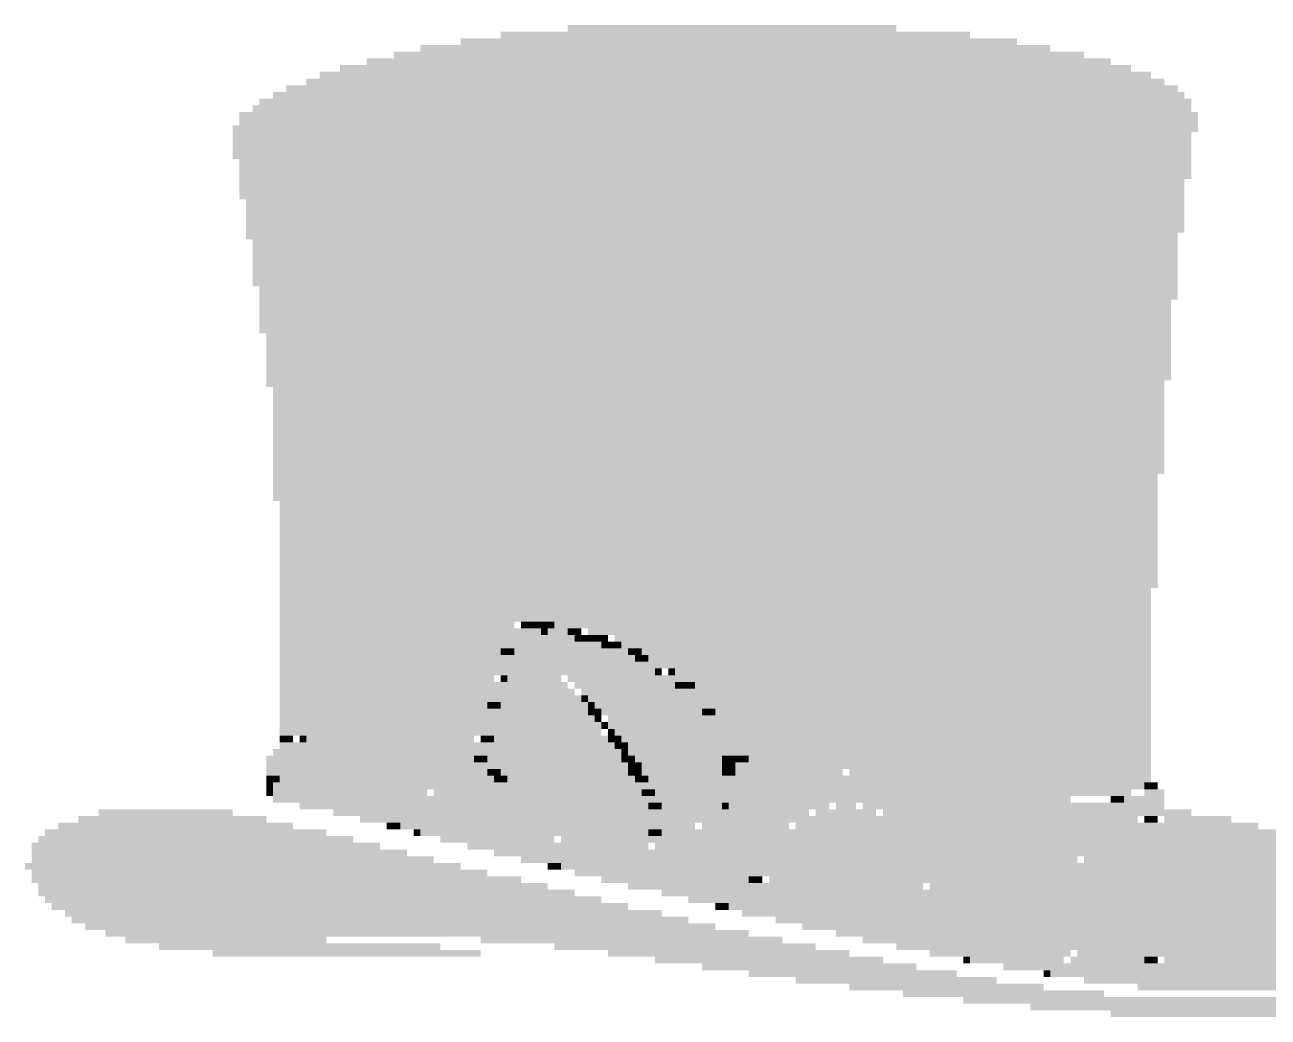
# Model space of a CAD drawing. Extents: x -30 to 87, y -20 to 77.
# Drawn here: x 1.257 to 5.969, y 10.3 to 14.059 of the extents above; entities that cross this region are included whole.
import ezdxf

# ---------------------------------------------------------------- set-up
doc = ezdxf.new("R2010")
doc.units = 0
doc.layers.add('1', color=12, linetype='CONTINUOUS')
doc.layers.add('21', color=40, linetype='CONTINUOUS')

# ---------------------------------------------------------------- blocks, each defined once
blk = doc.blocks.new('RECT')
blk.add_solid([(-0.5, -0.5), (0.5, -0.5), (-0.5, 0.5), (0.5, 0.5)])

msp = doc.modelspace()

# ---------------------------------------------------------------- block references
at = {"layer": '1', "yscale": 0.0254}
for p, xscale in [((3.1496, 11.7856), 0.0254), ((3.2385, 11.7856), 0.0508), ((3.1623, 11.7602), 0.1016), ((3.2258, 11.7348), 0.2286), ((3.2766, 11.7602), 0.0762), ((3.3909, 11.7348), 0.0508), ((3.0734, 11.684), 0.0254), ((3.2766, 11.7094), 0.3302), ((3.3274, 11.684), 0.4318), ((3.4925, 11.7094), 0.0508), ((3.5814, 11.684), 0.0254), ((3.3147, 11.6586), 0.508), ((3.3528, 11.6332), 0.5842), ((3.6068, 11.6586), 0.0254), ((3.3655, 11.6078), 0.5588), ((3.1877, 11.5824), 0.2032), ((3.5179, 11.5824), 0.4064), ((3.7084, 11.6078), 0.0254), ((3.175, 11.557), 0.2794), ((3.1877, 11.5316), 0.3048), ((3.5306, 11.557), 0.381), ((3.5814, 11.5316), 0.4318), ((3.7846, 11.557), 0.0254), ((3.2131, 11.5062), 0.3048), ((3.5941, 11.5062), 0.4064), ((3.0226, 11.4808), 0.0254), ((3.2131, 11.4554), 0.3556), ((3.2258, 11.4808), 0.3302), ((3.6068, 11.4808), 0.381), ((3.6322, 11.4554), 0.381), ((3.8608, 11.4554), 0.0254), ((3.2258, 11.43), 0.381), ((3.2512, 11.4046), 0.381), ((3.6703, 11.43), 0.4064), ((3.6703, 11.4046), 0.4064), ((2.2606, 11.3538), 0.0254), ((2.3114, 11.3538), 0.0254), ((2.6543, 11.3792), 0.6096), ((2.8575, 11.3538), 0.2032), ((3.2512, 11.3538), 0.4318), ((3.2512, 11.3792), 0.381), ((3.683, 11.3792), 0.381), ((3.7084, 11.3538), 0.381), ((2.4257, 11.303), 0.1524), ((3.2639, 11.3284), 0.4572), ((3.2893, 11.303), 0.4572), ((3.7211, 11.3284), 0.3556), ((3.7211, 11.303), 0.3556), ((2.4257, 11.2522), 0.3048), ((2.4257, 11.2776), 0.254), ((2.9591, 11.2522), 0.1016), ((2.9845, 11.2776), 0.0508), ((3.302, 11.2776), 0.4318), ((3.3274, 11.2522), 0.4318), ((3.7338, 11.2776), 0.3302), ((3.7465, 11.2522), 0.3048), ((3.9751, 11.2776), 0.0508), ((4.064, 11.2522), 0.2286), ((2.4257, 11.2014), 0.4064), ((2.4257, 11.2268), 0.3556), ((2.9337, 11.2014), 0.2032), ((2.9337, 11.2268), 0.1524), ((3.302, 11.2268), 0.4826), ((3.3274, 11.2014), 0.4826), ((3.7465, 11.2268), 0.3048), ((3.7465, 11.2014), 0.254), ((4.1529, 11.2268), 0.4064), ((4.318, 11.2014), 0.4826), ((2.413, 11.176), 0.4318), ((2.921, 11.176), 0.2286), ((3.3401, 11.176), 0.4572), ((3.7592, 11.176), 0.2286), ((4.5339, 11.176), 0.508), ((5.5118, 11.176), 0.0254), ((2.4257, 11.1506), 0.4572), ((2.4257, 11.1252), 0.4572), ((2.921, 11.1252), 0.2794), ((2.9337, 11.1506), 0.254), ((3.3655, 11.1506), 0.4572), ((3.3655, 11.1252), 0.4572), ((3.7592, 11.1506), 0.2286), ((3.7592, 11.1252), 0.1778), ((4.7752, 11.1506), 0.5842), ((5.0038, 11.1252), 0.4318), ((5.3975, 11.1252), 0.0508), ((2.4765, 11.0998), 0.3556), ((2.5527, 11.0744), 0.254), ((2.9083, 11.0998), 0.3048), ((2.921, 11.0744), 0.3302), ((3.3782, 11.0998), 0.4826), ((3.3909, 11.0744), 0.4572), ((3.7465, 11.0998), 0.1524), ((3.7465, 11.0744), 0.1016), ((3.9116, 11.0744), 0.0762), ((3.9116, 11.0998), 0.0254), ((4.3688, 11.0744), 0.2286), ((4.3688, 11.0998), 0.0762), ((2.6035, 11.049), 0.1524), ((2.6543, 11.0236), 0.0508), ((2.9337, 11.049), 0.3556), ((2.9464, 11.0236), 0.381), ((3.4163, 11.049), 0.4064), ((3.4417, 11.0236), 0.4064), ((3.8989, 11.0236), 0.1524), ((3.9116, 11.049), 0.127), ((4.3688, 11.0236), 0.381), ((4.3688, 11.049), 0.3302), ((5.0292, 11.0236), 0.1778), ((5.5118, 11.0236), 0.127), ((5.5245, 11.049), 0.0508), ((2.9464, 10.9982), 0.381), ((2.9972, 10.9728), 0.3302), ((3.4163, 10.9982), 0.4064), ((3.4417, 10.9728), 0.3048), ((3.8354, 10.9982), 0.3302), ((3.8354, 10.9728), 0.3302), ((4.3688, 10.9728), 0.4826), ((4.3688, 10.9982), 0.4318), ((5.0292, 10.9728), 0.3302), ((5.0292, 10.9982), 0.2794), ((5.4991, 10.9982), 0.1524), ((5.4991, 10.9728), 0.1524), ((3.0734, 10.9474), 0.2794), ((3.1496, 10.922), 0.2286), ((3.429, 10.9474), 0.1778), ((3.7973, 10.922), 0.4064), ((3.8227, 10.9474), 0.3556), ((4.3688, 10.9474), 0.5334), ((4.3688, 10.922), 0.5334), ((5.0292, 10.922), 0.4318), ((5.0292, 10.9474), 0.381), ((5.4864, 10.9474), 0.1778), ((5.4864, 10.922), 0.1778), ((3.2258, 10.8966), 0.1778), ((3.2639, 10.8712), 0.0508), ((3.6957, 10.8712), 0.6096), ((3.7592, 10.8966), 0.4826), ((4.3688, 10.8966), 0.5842), ((4.3688, 10.8712), 0.5842), ((5.0165, 10.8966), 0.4572), ((5.0292, 10.8712), 0.4826), ((5.4737, 10.8966), 0.2032), ((5.4737, 10.8712), 0.2032), ((3.7084, 10.8458), 0.5842), ((4.3688, 10.8458), 0.5842), ((5.0165, 10.8458), 0.508), ((5.4737, 10.8458), 0.2032), ((3.7211, 10.8204), 0.5588), ((3.7592, 10.795), 0.4318), ((4.3561, 10.795), 0.6096), ((4.3688, 10.8204), 0.5842), ((5.0292, 10.8204), 0.5334), ((5.0292, 10.795), 0.5334), ((5.4737, 10.8204), 0.2032), ((5.4737, 10.795), 0.2032), ((3.8227, 10.7696), 0.3048), ((3.8608, 10.7442), 0.1778), ((4.3688, 10.7696), 0.5842), ((4.3688, 10.7442), 0.5842), ((5.0165, 10.7696), 0.5588), ((5.0165, 10.7442), 0.5588), ((5.4737, 10.7696), 0.2032), ((5.4737, 10.7442), 0.2032), ((3.8989, 10.7188), 0.0508), ((4.3688, 10.7188), 0.5842), ((4.3688, 10.6934), 0.5842), ((5.0165, 10.7188), 0.5588), ((5.0292, 10.6934), 0.5334), ((5.4737, 10.7188), 0.2032), ((5.4737, 10.6934), 0.2032), ((4.3688, 10.668), 0.5334), ((4.4196, 10.6426), 0.4318), ((5.0292, 10.668), 0.5334), ((5.0292, 10.6426), 0.5334), ((5.4737, 10.668), 0.2032), ((5.4864, 10.6426), 0.1778), ((4.4704, 10.6172), 0.2794), ((4.5085, 10.5918), 0.1524), ((5.0165, 10.6172), 0.508), ((5.0292, 10.5918), 0.4826), ((5.4864, 10.6172), 0.1778), ((5.4991, 10.5918), 0.1524), ((5.0165, 10.5664), 0.4572), ((5.0165, 10.541), 0.4064), ((5.4991, 10.5664), 0.1524), ((5.5118, 10.541), 0.127), ((5.0165, 10.5156), 0.3556), ((5.5245, 10.5156), 0.0508), ((5.08, 10.4902), 0.2286), ((5.1308, 10.4648), 0.0254)]:
    msp.add_blockref('RECT', p, dxfattribs=dict(at, xscale=xscale))
at = {"layer": '21', "yscale": 0.0254}
for p, xscale in [((3.937, 14.0462), 1.2446), ((3.9624, 13.9954), 2.1082), ((3.9497, 14.0208), 1.778), ((3.9624, 13.9446), 2.6162), ((3.9497, 13.97), 2.3876), ((3.9497, 13.8938), 2.9972), ((3.9624, 13.9192), 2.8194), ((3.9497, 13.843), 3.2512), ((3.9497, 13.8684), 3.1496), ((3.9243, 13.7922), 3.4544), ((3.937, 13.8176), 3.3782), ((3.9116, 13.7668), 3.5306), ((3.8862, 13.716), 3.6322), ((3.8989, 13.7414), 3.556), ((3.8735, 13.6652), 3.6576), ((3.8862, 13.6906), 3.6322), ((3.8608, 13.6398), 3.6322), ((3.8608, 13.6144), 3.6322), ((3.8608, 13.589), 3.6322), ((3.8608, 13.5636), 3.6322), ((3.8735, 13.5382), 3.6068), ((3.8735, 13.5128), 3.6068), ((3.8735, 13.4874), 3.6068), ((3.8608, 13.462), 3.5814), ((3.8608, 13.4366), 3.5814), ((3.8608, 13.4112), 3.5814), ((3.8735, 13.3858), 3.556), ((3.8735, 13.3604), 3.556), ((3.8735, 13.335), 3.556), ((3.8735, 13.3096), 3.556), ((3.8735, 13.2842), 3.556), ((3.8608, 13.2588), 3.5306), ((3.8735, 13.2334), 3.5052), ((3.8735, 13.208), 3.5052), ((3.8735, 13.1826), 3.5052), ((3.8735, 13.1572), 3.5052), ((3.8735, 13.1318), 3.5052), ((3.8735, 13.1064), 3.5052), ((3.8735, 13.081), 3.5052), ((3.8862, 13.0556), 3.4798), ((3.8862, 13.0302), 3.4798), ((3.8735, 13.0048), 3.4544), ((3.8735, 12.9794), 3.4544), ((3.8735, 12.954), 3.4544), ((3.8735, 12.9286), 3.4544), ((3.8735, 12.9032), 3.4544), ((3.8862, 12.8778), 3.429), ((3.8862, 12.8524), 3.429), ((3.8862, 12.827), 3.429), ((3.8862, 12.8016), 3.429), ((3.8862, 12.7762), 3.429), ((3.8862, 12.7508), 3.429), ((3.8862, 12.7254), 3.429), ((3.8735, 12.7), 3.4036), ((3.8862, 12.6746), 3.3782), ((3.8862, 12.6492), 3.3782), ((3.8862, 12.6238), 3.3782), ((3.8862, 12.5984), 3.3782), ((3.8862, 12.573), 3.3782), ((3.8862, 12.5476), 3.3782), ((3.8862, 12.5222), 3.3782), ((3.8862, 12.4968), 3.3782), ((3.8862, 12.4714), 3.3782), ((3.8862, 12.446), 3.3782), ((3.8862, 12.4206), 3.3782), ((3.8862, 12.3952), 3.3782), ((3.8862, 12.3698), 3.3782), ((3.8735, 12.3444), 3.3528), ((3.8735, 12.319), 3.3528), ((3.8735, 12.2936), 3.3528), ((3.8735, 12.2682), 3.3528), ((3.8862, 12.2428), 3.3274), ((3.8862, 12.2174), 3.3274), ((3.8862, 12.192), 3.3274), ((3.8862, 12.1666), 3.3274), ((3.8862, 12.1412), 3.3274), ((3.8862, 12.1158), 3.3274), ((3.8862, 12.0904), 3.3274), ((3.8862, 12.065), 3.3274), ((3.8862, 12.0396), 3.3274), ((3.8862, 12.0142), 3.3274), ((3.8862, 11.9888), 3.3274), ((3.8862, 11.9634), 3.3274), ((3.8862, 11.938), 3.3274), ((3.8735, 11.9126), 3.302), ((3.8735, 11.8872), 3.302), ((3.8735, 11.8618), 3.302), ((3.8735, 11.8364), 3.302), ((3.8735, 11.811), 3.302), ((2.667, 11.7856), 0.889), ((3.1877, 11.7856), 0.0508), ((4.3942, 11.7856), 2.2606), ((2.667, 11.7602), 0.889), ((2.667, 11.7348), 0.889), ((3.2258, 11.7602), 0.0254), ((3.3401, 11.7602), 0.0508), ((3.3528, 11.7348), 0.0254), ((4.4577, 11.7602), 2.1336), ((3.4417, 11.7348), 0.0508), ((4.5085, 11.7348), 2.032), ((2.667, 11.7094), 0.889), ((2.6416, 11.684), 0.8382), ((3.0988, 11.684), 0.0254), ((3.4544, 11.7094), 0.0254), ((4.5212, 11.7094), 2.0066), ((3.556, 11.684), 0.0254), ((4.5593, 11.684), 1.9304), ((2.6416, 11.6586), 0.8382), ((2.6416, 11.6332), 0.8382), ((3.5814, 11.6586), 0.0254), ((4.572, 11.6586), 1.905), ((4.5847, 11.6332), 1.8796), ((2.6543, 11.6078), 0.8636), ((2.6289, 11.5824), 0.8128), ((3.0734, 11.5824), 0.0254), ((3.6576, 11.6078), 0.0254), ((4.6228, 11.6078), 1.8034), ((4.6228, 11.5824), 1.8034), ((2.6289, 11.557), 0.8128), ((2.6289, 11.5316), 0.8128), ((3.7465, 11.557), 0.0508), ((4.6609, 11.557), 1.7272), ((4.6609, 11.5316), 1.7272), ((2.6416, 11.5062), 0.8382), ((3.3782, 11.5062), 0.0254), ((4.6609, 11.5062), 1.7272), ((2.6162, 11.4808), 0.7874), ((2.6289, 11.4554), 0.8128), ((3.048, 11.4808), 0.0254), ((3.4036, 11.4808), 0.0254), ((3.4163, 11.4554), 0.0508), ((4.6609, 11.4808), 1.7272), ((3.8354, 11.4554), 0.0254), ((4.699, 11.4554), 1.651), ((2.6289, 11.43), 0.8128), ((2.6416, 11.4046), 0.8382), ((3.429, 11.43), 0.0254), ((3.4544, 11.4046), 0.0254), ((4.699, 11.43), 1.651), ((4.699, 11.4046), 1.651), ((2.286, 11.3792), 0.127), ((2.2352, 11.3538), 0.0254), ((2.54, 11.3538), 0.4318), ((3.0099, 11.3792), 0.1016), ((3.0099, 11.3538), 0.0508), ((3.4798, 11.3792), 0.0254), ((3.4925, 11.3538), 0.0508), ((4.699, 11.3792), 1.651), ((4.7117, 11.3538), 1.6256), ((2.2733, 11.303), 0.1524), ((2.6289, 11.3284), 0.8128), ((2.7813, 11.303), 0.5588), ((3.5179, 11.3284), 0.0508), ((3.5306, 11.303), 0.0254), ((4.7117, 11.3284), 1.6256), ((4.7117, 11.303), 1.6256), ((2.2352, 11.2776), 0.127), ((2.2225, 11.2522), 0.1016), ((2.7559, 11.2776), 0.4064), ((2.7432, 11.2522), 0.3302), ((3.048, 11.2776), 0.0762), ((3.0607, 11.2522), 0.1016), ((3.5433, 11.2776), 0.0508), ((3.5687, 11.2522), 0.0508), ((3.9243, 11.2776), 0.0508), ((3.9243, 11.2522), 0.0508), ((4.7625, 11.2776), 1.524), ((4.8514, 11.2522), 1.3462), ((2.2098, 11.2268), 0.0762), ((2.1971, 11.2014), 0.0508), ((2.7305, 11.2268), 0.254), ((2.7305, 11.2014), 0.2032), ((3.0353, 11.2268), 0.0508), ((3.0607, 11.2014), 0.0508), ((3.5687, 11.2268), 0.0508), ((3.5941, 11.2014), 0.0508), ((3.9751, 11.2014), 0.2032), ((3.9243, 11.2268), 0.0508), ((4.953, 11.2268), 1.143), ((5.0419, 11.2014), 0.9652), ((2.1844, 11.176), 0.0254), ((2.7178, 11.176), 0.1778), ((3.0734, 11.176), 0.0762), ((3.6068, 11.176), 0.0762), ((4.0767, 11.176), 0.4064), ((5.1435, 11.176), 0.7112), ((5.5372, 11.176), 0.0254), ((2.1844, 11.1506), 0.0254), ((2.7178, 11.1506), 0.127), ((2.7178, 11.1252), 0.127), ((3.0988, 11.1506), 0.0762), ((3.0988, 11.1252), 0.0762), ((3.6195, 11.1506), 0.0508), ((3.6322, 11.1252), 0.0762), ((4.318, 11.1252), 0.9398), ((4.1783, 11.1506), 0.6096), ((5.2578, 11.1506), 0.381), ((5.4991, 11.1252), 0.1524), ((5.5372, 11.1506), 0.0762), ((1.7907, 11.0744), 0.508), ((2.7051, 11.0998), 0.1016), ((2.7178, 11.0744), 0.0762), ((3.0988, 11.0998), 0.0762), ((3.1242, 11.0744), 0.0762), ((3.6449, 11.0998), 0.0508), ((3.6576, 11.0744), 0.0762), ((3.8354, 11.0744), 0.0762), ((3.8608, 11.0998), 0.0762), ((4.1148, 11.0998), 0.381), ((4.0894, 11.0744), 0.2794), ((5.0038, 11.0998), 1.143), ((5.0927, 11.0744), 1.1684), ((1.8288, 11.0236), 0.889), ((1.8161, 11.049), 0.7112), ((2.7178, 11.049), 0.0762), ((2.7178, 11.0236), 0.0762), ((3.1623, 11.049), 0.1016), ((3.1877, 11.0236), 0.1016), ((3.7338, 11.049), 0.2286), ((3.7211, 11.0236), 0.1524), ((4.0894, 11.049), 0.2286), ((4.064, 11.0236), 0.1778), ((5.0038, 11.049), 0.9398), ((4.7498, 11.0236), 0.381), ((5.2832, 11.0236), 0.3302), ((5.7023, 11.049), 0.254), ((5.7531, 11.0236), 0.3556), ((1.905, 10.9728), 1.1938), ((1.8669, 10.9982), 1.0668), ((2.7432, 10.9982), 0.0254), ((3.175, 10.9982), 0.0762), ((3.2131, 10.9728), 0.1016), ((3.6322, 10.9728), 0.0762), ((3.6449, 10.9982), 0.0508), ((4.0767, 10.9982), 0.1524), ((4.064, 10.9728), 0.127), ((4.7371, 10.9982), 0.3048), ((4.7371, 10.9728), 0.254), ((5.2959, 10.9982), 0.254), ((5.3086, 10.9728), 0.2286), ((5.7912, 10.9982), 0.4318), ((5.8293, 10.9728), 0.508), ((1.9431, 10.9474), 1.3208), ((1.9939, 10.922), 1.4224), ((3.2766, 10.9474), 0.127), ((3.429, 10.922), 0.3302), ((3.5687, 10.9474), 0.1016), ((4.0513, 10.9474), 0.1016), ((4.0513, 10.922), 0.1016), ((4.7371, 10.9474), 0.2032), ((4.7244, 10.922), 0.1778), ((5.3086, 10.9474), 0.1778), ((5.3213, 10.922), 0.1524), ((5.8674, 10.9474), 0.5842), ((5.8928, 10.922), 0.635), ((2.0828, 10.8712), 1.651), ((2.0447, 10.8966), 1.524), ((3.3401, 10.8712), 0.1016), ((3.4163, 10.8966), 0.2032), ((4.0386, 10.8966), 0.0762), ((4.0386, 10.8712), 0.0762), ((4.7244, 10.8966), 0.127), ((4.7244, 10.8712), 0.127), ((5.3213, 10.8966), 0.1016), ((5.3213, 10.8712), 0.1016), ((5.9182, 10.8966), 0.6858), ((5.9436, 10.8712), 0.7366), ((2.1463, 10.8458), 1.7272), ((3.3782, 10.8458), 0.0762), ((4.0386, 10.8458), 0.0762), ((4.7117, 10.8458), 0.1016), ((5.3213, 10.8458), 0.1016), ((5.9563, 10.8458), 0.762), ((2.2098, 10.8204), 1.8542), ((2.2733, 10.795), 1.9304), ((4.0132, 10.795), 0.0762), ((4.0259, 10.8204), 0.0508), ((4.7117, 10.8204), 0.1016), ((4.7244, 10.795), 0.0762), ((5.334, 10.8204), 0.0762), ((5.334, 10.795), 0.0762), ((5.969, 10.8204), 0.7874), ((5.9944, 10.795), 0.8382), ((2.3241, 10.7696), 2.032), ((2.3876, 10.7442), 2.1082), ((4.0132, 10.7442), 0.127), ((4.0259, 10.7696), 0.1016), ((4.699, 10.7696), 0.0762), ((4.699, 10.7442), 0.0762), ((5.334, 10.7696), 0.0762), ((5.334, 10.7442), 0.0762), ((6.0071, 10.7696), 0.8636), ((6.0198, 10.7442), 0.889), ((2.4511, 10.7188), 2.1844), ((2.54, 10.6934), 2.2606), ((4.0005, 10.7188), 0.1524), ((4.0259, 10.6934), 0.1016), ((4.699, 10.7188), 0.0762), ((4.7117, 10.6934), 0.1016), ((5.334, 10.7188), 0.0762), ((5.334, 10.6934), 0.0762), ((6.0198, 10.7188), 0.889), ((6.0325, 10.6934), 0.9144), ((2.6035, 10.668), 2.3368), ((2.6797, 10.6426), 2.3876), ((4.699, 10.668), 0.127), ((4.699, 10.6426), 0.127), ((5.334, 10.668), 0.0762), ((5.3467, 10.6426), 0.1016), ((6.0325, 10.668), 0.9144), ((6.0452, 10.6426), 0.9398), ((2.7813, 10.6172), 2.4384), ((2.0193, 10.5918), 0.762), ((3.556, 10.5918), 1.143), ((4.6863, 10.5918), 0.2032), ((4.6863, 10.6172), 0.1524), ((5.334, 10.6172), 0.127), ((5.3467, 10.5918), 0.1524), ((6.0452, 10.6172), 0.9398), ((6.0452, 10.5918), 0.9398), ((2.2987, 10.5664), 1.0668), ((2.4765, 10.541), 1.016), ((3.7592, 10.5664), 0.9906), ((3.9243, 10.541), 0.9144), ((4.6736, 10.5664), 0.2286), ((4.7498, 10.541), 0.127), ((5.334, 10.5664), 0.1778), ((5.3467, 10.541), 0.2032), ((6.0452, 10.5664), 0.9398), ((6.0452, 10.541), 0.9398), ((4.0767, 10.5156), 0.8636), ((4.826, 10.5156), 0.0254), ((5.3594, 10.5156), 0.2794), ((6.0452, 10.5156), 0.9398), ((4.2291, 10.4902), 0.8128), ((4.3942, 10.4648), 0.7874), ((5.8166, 10.4648), 1.3462), ((5.842, 10.4902), 1.2954), ((4.5593, 10.4394), 0.762), ((4.7498, 10.414), 0.7366), ((5.8674, 10.4394), 1.1938), ((5.9563, 10.414), 0.9652), ((4.9657, 10.3886), 0.762), ((5.588, 10.3632), 1.5494), ((5.6769, 10.3378), 1.2192), ((5.7658, 10.3124), 0.7874)]:
    msp.add_blockref('RECT', p, dxfattribs=dict(at, xscale=xscale))

doc.saveas('drawing.dxf')
